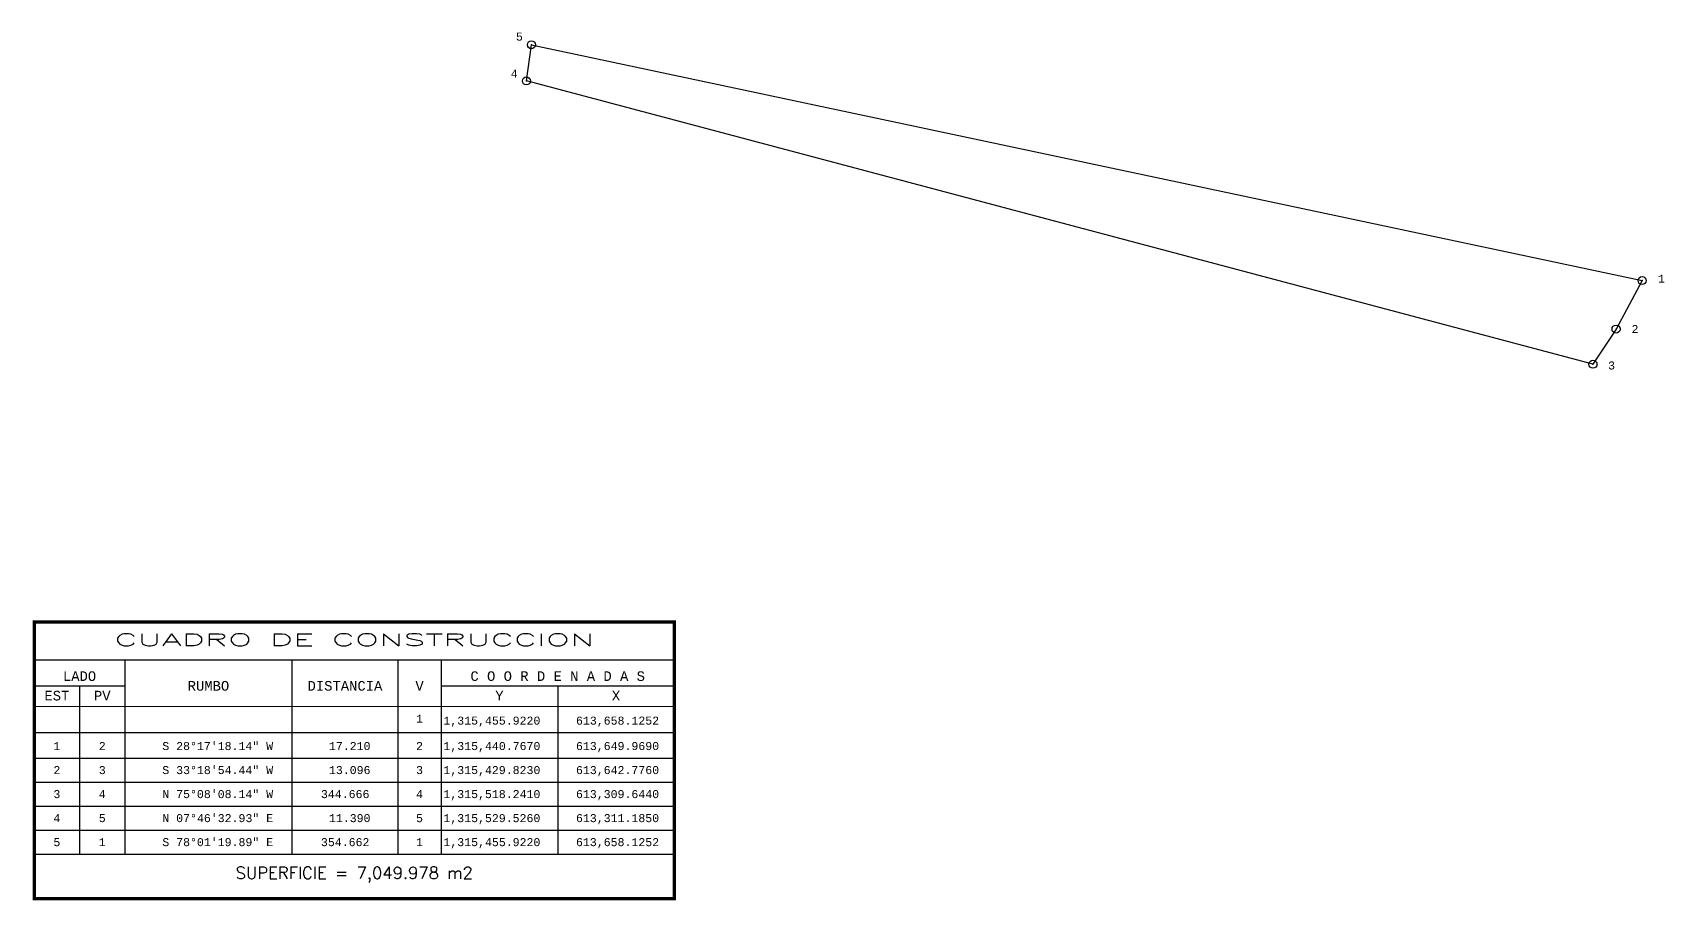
# Model space of a CAD drawing. Header units: millimetres. Extents: x 613155 to 614220, y 1315102 to 1315533.
# Drawn here: x 613155 to 613665, y 1315262 to 1315533 of the extents above; entities that cross this region are included whole.
import ezdxf
from ezdxf.enums import TextEntityAlignment as Align

# ---------------------------------------------------------------- set-up
doc = ezdxf.new("R2010")
doc.units = ezdxf.units.MM
doc.header["$PDMODE"] = 32
doc.header["$PDSIZE"] = 2.5
for name, color, linetype in [('CVL_CUADCON', 1, 'Continuous'), ('CVL_CUADCON_LIN', 8, 'Continuous'), ('CVL_CUADCON_TIT', 1, 'Continuous'), ('CVL_CUADCON_TX', 2, 'Continuous'), ('CVL_PUNTO', 2, 'Continuous'), ('CVL_PUNTO_NUM', 2, 'Continuous')]:
    doc.layers.add(name, color=color, linetype=linetype)
doc.styles.add('HUECA1', font='hueca1.shx')
doc.styles.add('MONOTXT4', font='monotxt4.shx')

msp = doc.modelspace()

# ---------------------------------------------------------------- linework, layer by layer
msp.add_lwpolyline([(613658.13, 1315455.92), (613649.97, 1315440.77), (613642.78, 1315429.82), (613309.64, 1315518.24), (613311.19, 1315529.53)], close=True)
at = {"layer": 'CVL_CUADCON', "color": 1, "linetype": 'Continuous', "const_width": 1, "flags": 128}
msp.add_lwpolyline([(613155.9, 1315349.36), (613355.83, 1315349.36), (613355.83, 1315262.94), (613155.9, 1315262.94)], close=True, dxfattribs=at)
at = {"layer": 'CVL_CUADCON', "color": 1, "linetype": 'Continuous', "const_width": 0.375, "flags": 128}
for points in [[(613155.9, 1315337.49), (613355.83, 1315337.49)], [(613155.9, 1315322.94), (613355.83, 1315322.94)], [(613155.9, 1315276.86), (613355.83, 1315276.86)]]:
    msp.add_lwpolyline(points, dxfattribs=at)
at = {"layer": 'CVL_CUADCON_LIN', "color": 8, "linetype": 'Continuous'}
for p, q in [((613184.22, 1315337.49), (613184.22, 1315276.86)), ((613236.4, 1315337.49), (613236.4, 1315276.86)), ((613269.51, 1315337.49), (613269.51, 1315276.86)), ((613282.97, 1315337.49), (613282.97, 1315276.86)), ((613155.9, 1315329.42), (613184.22, 1315329.42)), ((613170.05, 1315329.42), (613170.05, 1315276.86)), ((613282.97, 1315329.42), (613355.83, 1315329.42)), ((613319.4, 1315329.42), (613319.4, 1315276.86)), ((613155.9, 1315314.8), (613355.83, 1315314.8)), ((613155.9, 1315306.86), (613355.83, 1315306.86)), ((613155.9, 1315299.36), (613355.83, 1315299.36)), ((613155.9, 1315291.86), (613355.83, 1315291.86)), ((613155.9, 1315284.36), (613355.83, 1315284.36)), ((613155.9, 1315276.86), (613355.83, 1315276.86))]:
    msp.add_line(p, q, dxfattribs=at)
at = {"layer": 'CVL_PUNTO', "color": 2}
for p in [(613311.19, 1315529.53), (613309.64, 1315518.24), (613658.13, 1315455.92), (613649.97, 1315440.77), (613642.78, 1315429.82)]:
    msp.add_point(p, dxfattribs=at)

# ---------------------------------------------------------------- texts
at = {"layer": 'CVL_CUADCON_TIT', "color": 1, "style": 'HUECA1', "width": 1.758658}
msp.add_text('CUADRO DE CONSTRUCCION', height=3.75, dxfattribs=at).set_placement((613180.9, 1315341.93), (613330.83, 1315341.93), align=Align.FIT)
at = {"layer": 'CVL_CUADCON_TIT', "color": 1, "style": 'MONOTXT4'}
for s, p in [('LADO', (613170.05, 1315330.94)), ('C O O R D E N A D A S', (613319.4, 1315330.94)), ('EST', (613162.97, 1315324.85)), ('PV', (613177.15, 1315324.85)), ('Y', (613301.2, 1315324.85)), ('X', (613337.62, 1315324.85))]:
    msp.add_text(s, height=3, dxfattribs=at).set_placement(p, align=Align.CENTER)
at = {"layer": 'CVL_CUADCON_TIT', "color": 1}
for s, height, style, p in [('RUMBO', 3, 'MONOTXT4', (613210.32, 1315329.41)), ('DISTANCIA', 3, 'MONOTXT4', (613252.95, 1315329.41)), ('V', 3, 'MONOTXT4', (613276.25, 1315329.41)), ('SUPERFICIE = 7,049.978 m2', 3.75, 'HUECA1', (613255.87, 1315270.44))]:
    msp.add_text(s, height=height, dxfattribs=dict(at, style=style)).set_placement(p, align=Align.MIDDLE)
at = {"layer": 'CVL_CUADCON_TX', "color": 2, "style": 'MONOTXT4'}
for s, p in [('1', (613276.24, 1315317.93)), ('1', (613162.97, 1315309.36)), ('2', (613177.14, 1315309.36)), ('2', (613276.24, 1315309.36)), ('2', (613162.97, 1315301.86)), ('3', (613177.14, 1315301.86)), ('3', (613276.24, 1315301.86)), ('3', (613162.97, 1315294.36)), ('4', (613177.14, 1315294.36)), ('4', (613276.24, 1315294.36)), ('4', (613162.97, 1315286.86)), ('5', (613177.14, 1315286.86)), ('5', (613276.24, 1315286.86)), ('5', (613162.97, 1315279.36)), ('1', (613177.14, 1315279.36)), ('1', (613276.24, 1315279.36))]:
    msp.add_text(s, height=2.5, dxfattribs=at).set_placement(p, align=Align.CENTER)
for s, p in [('1,315,455.9220', (613283.7, 1315317.3)), ('613,658.1252', (613325.12, 1315317.3)), ('S 28%%d17\'18.14" W', (613195.9, 1315309.36)), ('17.210', (613247.95, 1315309.36)), ('1,315,440.7670', (613283.7, 1315309.36)), ('613,649.9690', (613325.12, 1315309.36)), ('S 33%%d18\'54.44" W', (613195.9, 1315301.86)), ('13.096', (613247.95, 1315301.86)), ('1,315,429.8230', (613283.7, 1315301.86)), ('613,642.7760', (613325.12, 1315301.86)), ('N 75%%d08\'08.14" W', (613195.9, 1315294.36)), ('344.666', (613245.45, 1315294.36)), ('1,315,518.2410', (613283.7, 1315294.36)), ('613,309.6440', (613325.12, 1315294.36)), ('N 07%%d46\'32.93" E', (613195.9, 1315286.86)), ('11.390', (613247.95, 1315286.86)), ('1,315,529.5260', (613283.7, 1315286.86)), ('613,311.1850', (613325.12, 1315286.86)), ('S 78%%d01\'19.89" E', (613195.9, 1315279.36)), ('354.662', (613245.45, 1315279.36)), ('1,315,455.9220', (613283.7, 1315279.36)), ('613,658.1252', (613325.12, 1315279.36))]:
    msp.add_text(s, height=2.5, dxfattribs=at).set_placement(p)
at = {"layer": 'CVL_PUNTO_NUM', "color": 2, "style": 'MONOTXT4'}
for s, p in [('5', (613306.36, 1315530.83)), ('4', (613304.75, 1315519.28)), ('1', (613663.08, 1315455.27)), ('2', (613654.82, 1315439.55)), ('3', (613647.49, 1315428.17))]:
    msp.add_text(s, height=2.5, dxfattribs=at).set_placement(p)

doc.saveas('drawing.dxf')
